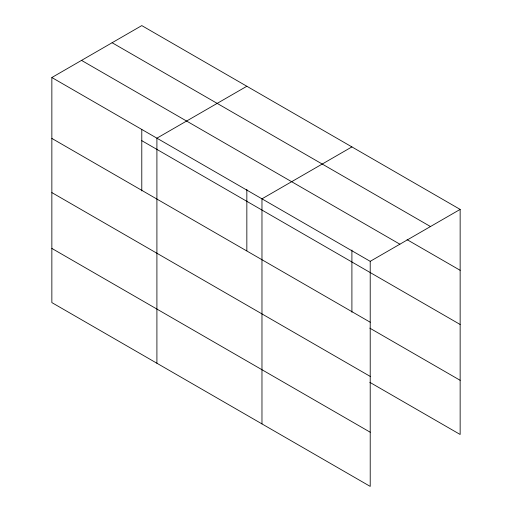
<?xml version="1.0" encoding="UTF-8"?>
<svg xmlns="http://www.w3.org/2000/svg" width="512" height="512" viewBox="0 0 512 512"><rect width="100%" height="100%" fill="white"/><g stroke="black" fill="none" stroke-linecap="round" stroke-linejoin="round"><path stroke-width="0.77" d="M246.842 189.376L246.842 250.771M351.904 250.035L351.904 312.224M370.214 376.403L370.214 261.331L51.853 77.523L51.853 302.592L370.214 486.4L370.214 376.403L51.853 192.595M369.83 382.33L460.147 434.477L460.147 209.408L141.786 25.6L51.853 77.523M246.842 86.259L156.909 138.176L156.909 363.251M351.904 146.912L261.971 198.835L261.971 423.904M370.214 261.331L460.147 209.408M112.109 42.733L430.47 226.541M407.059 239.654L460.147 270.304M81.53 60.39L399.891 244.198M141.786 140.672L460.147 324.48M51.853 138.419L370.214 322.227M369.83 328.154L460.147 380.301M51.853 248.416L370.214 432.224M141.786 129.517L141.786 190.912"/></g></svg>
